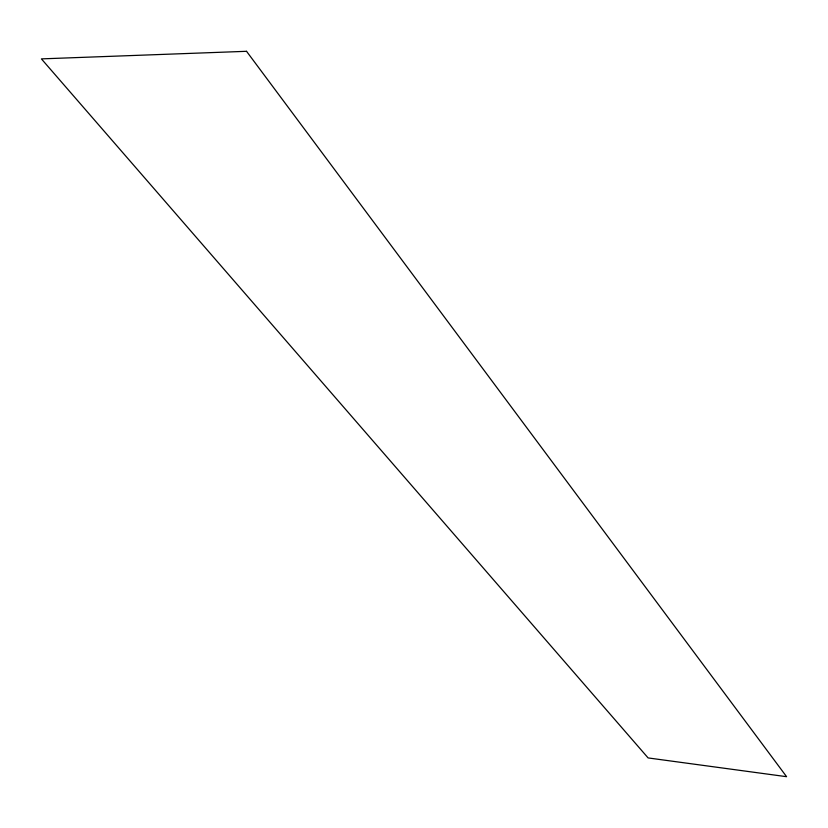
<?xml version="1.0" encoding="UTF-8"?>
<svg xmlns="http://www.w3.org/2000/svg" width="828" height="828" viewBox="0 0 828 828"><rect width="100%" height="100%" fill="white"/><g stroke="black" fill="none" stroke-linecap="round" stroke-linejoin="round"><path stroke-width="1.24" d="M246.537 51.305L41.4 58.881L648.117 757.93L786.6 776.695L246.537 51.305"/></g></svg>
